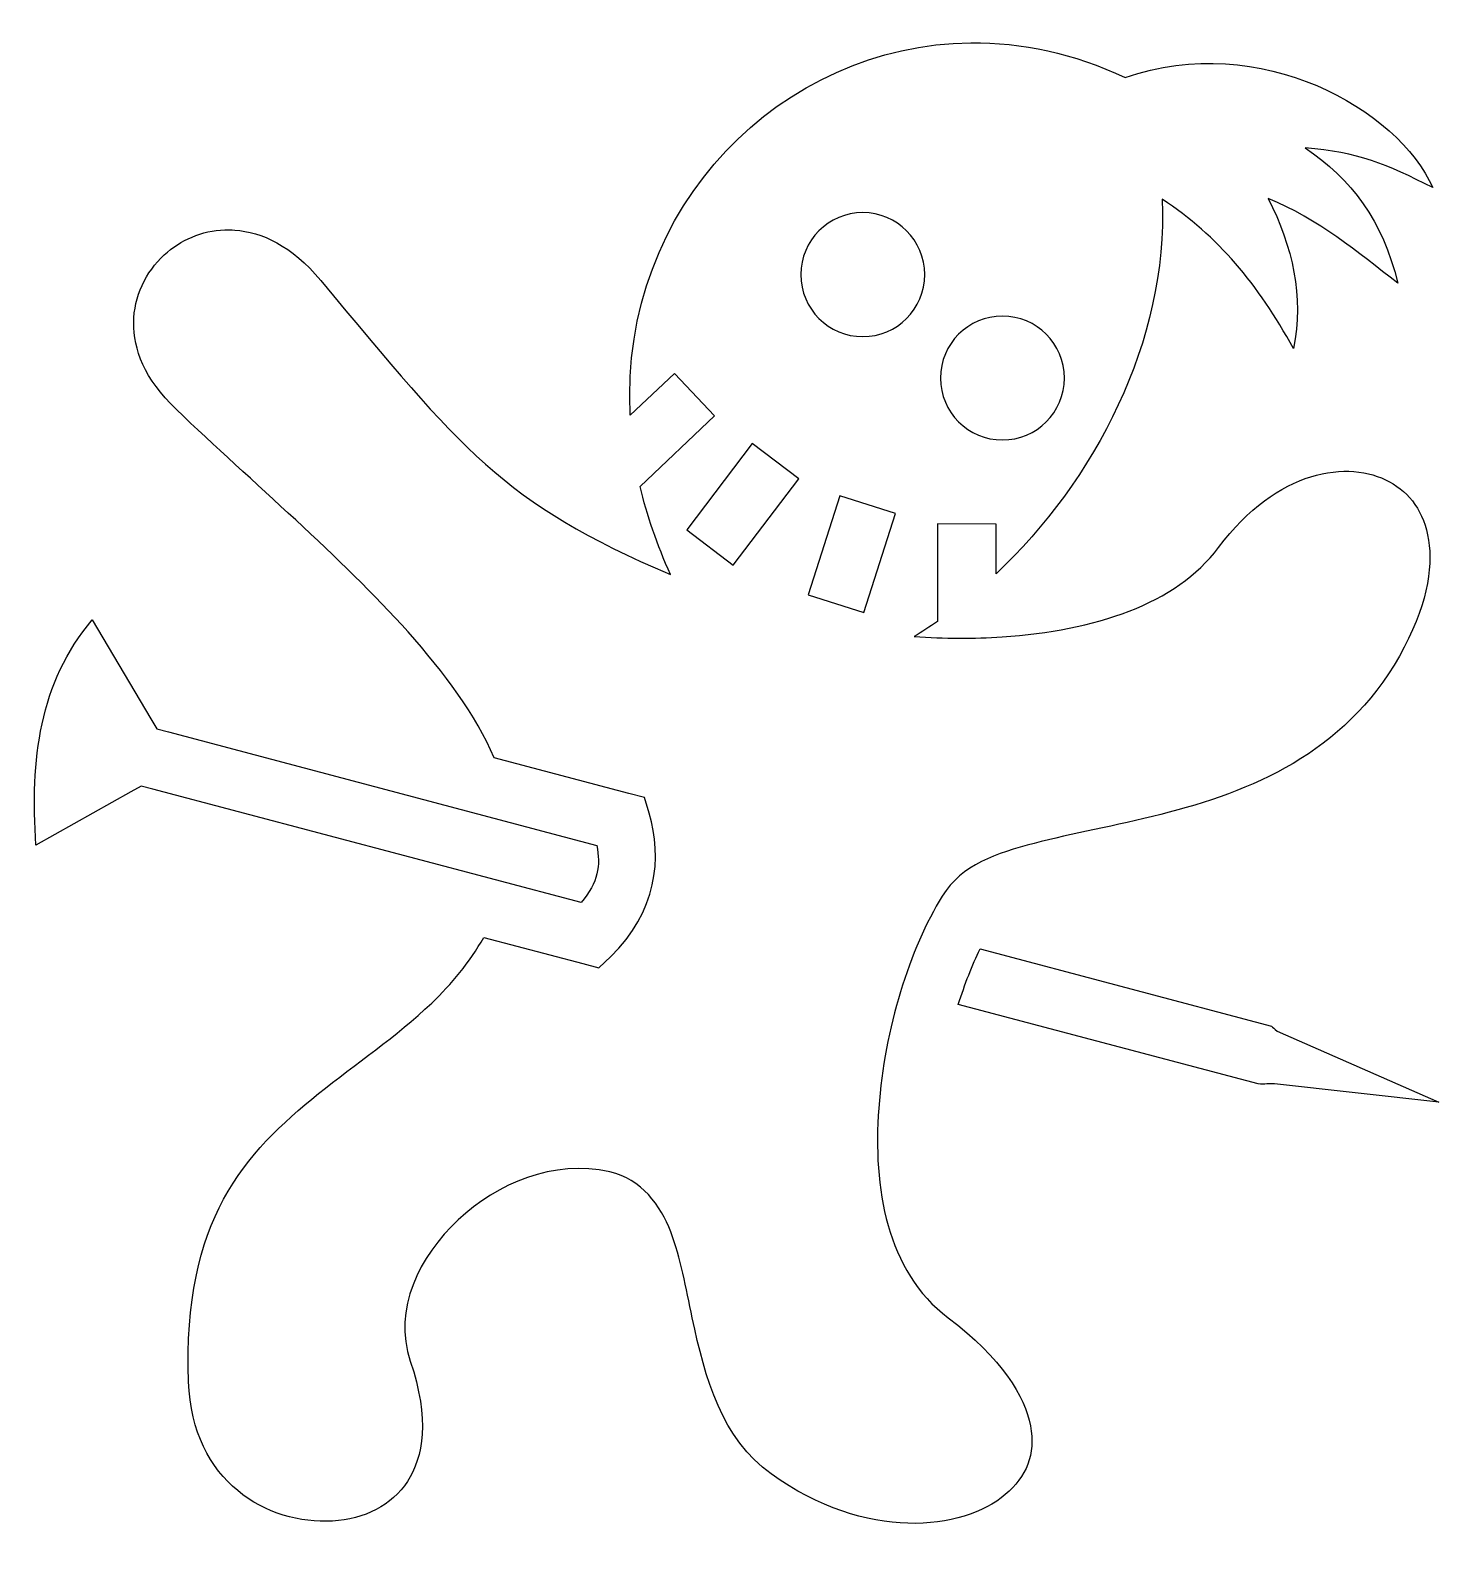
# Model space of a CAD drawing. Header units: centimetres. Extents: x -9.8 to 9.1, y -10.3 to 10.1.
import ezdxf

# ---------------------------------------------------------------- set-up
doc = ezdxf.new("R2010")
doc.units = ezdxf.units.CM
doc.header["$MEASUREMENT"] = 0
doc.layers.add('Layer 1', color=7, linetype='Continuous')

msp = doc.modelspace()

# ---------------------------------------------------------------- linework, layer by layer
at = {"layer": 'Layer 1'}
for points, knots in [([(2.83706, 9.95291), (0.29096, 9.92613), (-1.90009, 7.75246), (-1.75655, 4.92839), (-1.75655, 4.92839), (-1.75655, 4.92839), (-1.15962, 5.49238), (-1.15962, 5.49238), (-1.15962, 5.49238), (-1.15962, 5.49238), (-0.61801, 4.91915), (-0.61801, 4.91915), (-0.61801, 4.91915), (-0.61801, 4.91915), (-1.62216, 3.96911), (-1.62216, 3.96911), (-1.62216, 3.96911), (-1.53175, 3.5796), (-1.39631, 3.18204), (-1.21229, 2.77913), (-1.21229, 2.77913), (-3.47055, 3.74039), (-4.03636, 4.47163), (-5.92983, 6.74688), (-5.92983, 6.74688), (-6.32397, 7.22051), (-6.7268, 7.39964), (-7.08818, 7.42684), (-7.08818, 7.42684), (-7.1333, 7.43021), (-7.17825, 7.43093), (-7.22253, 7.4295), (-7.22253, 7.4295), (-7.53268, 7.41938), (-7.81824, 7.29372), (-8.03827, 7.09081), (-8.03827, 7.09081), (-8.28976, 6.85889), (-8.44814, 6.53348), (-8.45067, 6.17762), (-8.45067, 6.17762), (-8.45337, 5.82172), (-8.30873, 5.41969), (-7.87887, 5.00872), (-7.87887, 5.00872), (-6.84419, 4.01988), (-5.65662, 3.01839), (-4.75182, 2.0056), (-4.75182, 2.0056), (-4.26039, 1.45552), (-3.83791, 0.88967), (-3.58954, 0.30707), (-3.58954, 0.30707), (-3.58954, 0.30707), (-1.77505, -0.17394), (-1.77505, -0.17394), (-1.77505, -0.17394), (-1.77505, -0.17394), (-1.56286, -0.22931), (-1.56286, -0.22931), (-1.56286, -0.22931), (-1.56286, -0.22931), (-1.49961, -0.44015), (-1.49961, -0.44015), (-1.49961, -0.44015), (-1.31879, -1.03902), (-1.40203, -1.77561), (-2.01743, -2.3706), (-2.01743, -2.3706), (-2.01743, -2.3706), (-2.17822, -2.52481), (-2.17822, -2.52481), (-2.17822, -2.52481), (-2.17822, -2.52481), (-2.39302, -2.46814), (-2.39302, -2.46814), (-2.39302, -2.46814), (-2.39302, -2.46814), (-3.73059, -2.11372), (-3.73059, -2.11372), (-3.73059, -2.11372), (-3.9211, -2.45423), (-4.1664, -2.74438), (-4.4329, -2.99925), (-4.4329, -2.99925), (-4.91108, -3.45652), (-5.45843, -3.81773), (-5.95753, -4.22086), (-5.95753, -4.22086), (-6.9559, -5.02694), (-7.78948, -5.91981), (-7.71151, -8.10685), (-7.71151, -8.10685), (-7.66302, -9.46685), (-6.6396, -10.03823), (-5.77178, -9.98729), (-5.77178, -9.98729), (-5.33787, -9.96182), (-4.9716, -9.77869), (-4.75975, -9.45226), (-4.75975, -9.45226), (-4.5479, -9.12588), (-4.45707, -8.61501), (-4.72155, -7.82879), (-4.72155, -7.82879), (-4.95621, -7.13112), (-4.60167, -6.41701), (-4.07579, -5.92465), (-4.07579, -5.92465), (-3.54996, -5.43234), (-2.79641, -5.10617), (-2.02938, -5.27762), (-2.02938, -5.27762), (-1.60547, -5.37241), (-1.34601, -5.73177), (-1.20963, -6.08539), (-1.20963, -6.08539), (-1.07343, -6.43905), (-1.00625, -6.83665), (-0.91977, -7.24501), (-0.91977, -7.24501), (-0.74688, -8.0618), (-0.52019, -8.87649), (0.14497, -9.35214), (0.14497, -9.35214), (1.4235, -10.26634), (2.72873, -10.11825), (3.30095, -9.63015), (3.30095, -9.63015), (3.58714, -9.38612), (3.71221, -9.09251), (3.63969, -8.70119), (3.63969, -8.70119), (3.56716, -8.30987), (3.25596, -7.79188), (2.52882, -7.2437), (2.52882, -7.2437), (1.69744, -6.617), (1.51595, -5.49213), (1.59446, -4.41592), (1.59446, -4.41592), (1.67306, -3.33958), (2.01331, -2.26535), (2.45102, -1.55765), (2.45102, -1.55765), (2.71508, -1.1307), (3.18095, -0.98024), (3.6884, -0.84607), (3.6884, -0.84607), (4.19581, -0.71198), (4.78814, -0.61162), (5.39747, -0.45602), (5.39747, -0.45602), (6.61612, -0.1449), (7.86404, 0.35875), (8.61404, 1.68004), (8.61404, 1.68004), (8.98288, 2.32968), (9.06827, 2.8599), (9.0081, 3.24422), (9.0081, 3.24422), (8.94793, 3.6285), (8.75518, 3.8802), (8.481, 4.03091), (8.481, 4.03091), (7.93269, 4.33233), (6.97084, 4.20705), (6.17627, 3.14538), (6.17627, 3.14538), (5.60186, 2.37792), (4.51064, 2.02498), (3.26002, 1.93963), (3.26002, 1.93963), (2.87874, 1.91361), (2.48, 1.91602), (2.07274, 1.9449), (2.07274, 1.9449), (2.17774, 2.00836), (2.28189, 2.07638), (2.38504, 2.14785), (2.38504, 2.14785), (2.38504, 2.14785), (2.389, 3.46294), (2.389, 3.46294), (2.389, 3.46294), (2.389, 3.46294), (3.17704, 3.46167), (3.17704, 3.46167), (3.17704, 3.46167), (3.17704, 3.46167), (3.17577, 2.7909), (3.17577, 2.7909), (3.17577, 2.7909), (4.50431, 4.04329), (5.49754, 5.92693), (5.41586, 7.84313), (5.41586, 7.84313), (6.17741, 7.34217), (6.70346, 6.69924), (7.18565, 5.83087), (7.18565, 5.83087), (7.32708, 6.52774), (7.17587, 7.20361), (6.84434, 7.85367), (6.84434, 7.85367), (7.52514, 7.57123), (8.04963, 7.1323), (8.59165, 6.71117), (8.59165, 6.71117), (8.38874, 7.55904), (7.9679, 8.10963), (7.34373, 8.5362), (7.34373, 8.5362), (8.04865, 8.47944), (8.44634, 8.31503), (9.06473, 7.99864), (9.06473, 7.99864), (8.60101, 9.05014), (6.73643, 10.12201), (4.91903, 9.48371), (4.91903, 9.48371), (4.22482, 9.81279), (3.51842, 9.96004), (2.83699, 9.95283), (2.83699, 9.95283), (2.83699, 9.95283), (2.83706, 9.95291), (2.83706, 9.95291)], [0, 0, 0, 0, 0.01724138, 0.01724138, 0.01724138, 0.01724138, 0.03448276, 0.03448276, 0.03448276, 0.03448276, 0.05172414, 0.05172414, 0.05172414, 0.05172414, 0.06896552, 0.06896552, 0.06896552, 0.06896552, 0.0862069, 0.0862069, 0.0862069, 0.0862069, 0.10344828, 0.10344828, 0.10344828, 0.10344828, 0.12068966, 0.12068966, 0.12068966, 0.12068966, 0.13793103, 0.13793103, 0.13793103, 0.13793103, 0.15517241, 0.15517241, 0.15517241, 0.15517241, 0.17241379, 0.17241379, 0.17241379, 0.17241379, 0.18965517, 0.18965517, 0.18965517, 0.18965517, 0.20689655, 0.20689655, 0.20689655, 0.20689655, 0.22413793, 0.22413793, 0.22413793, 0.22413793, 0.24137931, 0.24137931, 0.24137931, 0.24137931, 0.25862069, 0.25862069, 0.25862069, 0.25862069, 0.27586207, 0.27586207, 0.27586207, 0.27586207, 0.29310345, 0.29310345, 0.29310345, 0.29310345, 0.31034483, 0.31034483, 0.31034483, 0.31034483, 0.32758621, 0.32758621, 0.32758621, 0.32758621, 0.34482759, 0.34482759, 0.34482759, 0.34482759, 0.36206897, 0.36206897, 0.36206897, 0.36206897, 0.37931034, 0.37931034, 0.37931034, 0.37931034, 0.39655172, 0.39655172, 0.39655172, 0.39655172, 0.4137931, 0.4137931, 0.4137931, 0.4137931, 0.43103448, 0.43103448, 0.43103448, 0.43103448, 0.44827586, 0.44827586, 0.44827586, 0.44827586, 0.46551724, 0.46551724, 0.46551724, 0.46551724, 0.48275862, 0.48275862, 0.48275862, 0.48275862, 0.5, 0.5, 0.5, 0.5, 0.51724138, 0.51724138, 0.51724138, 0.51724138, 0.53448276, 0.53448276, 0.53448276, 0.53448276, 0.55172414, 0.55172414, 0.55172414, 0.55172414, 0.56896552, 0.56896552, 0.56896552, 0.56896552, 0.5862069, 0.5862069, 0.5862069, 0.5862069, 0.60344828, 0.60344828, 0.60344828, 0.60344828, 0.62068966, 0.62068966, 0.62068966, 0.62068966, 0.63793103, 0.63793103, 0.63793103, 0.63793103, 0.65517241, 0.65517241, 0.65517241, 0.65517241, 0.67241379, 0.67241379, 0.67241379, 0.67241379, 0.68965517, 0.68965517, 0.68965517, 0.68965517, 0.70689655, 0.70689655, 0.70689655, 0.70689655, 0.72413793, 0.72413793, 0.72413793, 0.72413793, 0.74137931, 0.74137931, 0.74137931, 0.74137931, 0.75862069, 0.75862069, 0.75862069, 0.75862069, 0.77586207, 0.77586207, 0.77586207, 0.77586207, 0.79310345, 0.79310345, 0.79310345, 0.79310345, 0.81034483, 0.81034483, 0.81034483, 0.81034483, 0.82758621, 0.82758621, 0.82758621, 0.82758621, 0.84482759, 0.84482759, 0.84482759, 0.84482759, 0.86206897, 0.86206897, 0.86206897, 0.86206897, 0.87931034, 0.87931034, 0.87931034, 0.87931034, 0.89655172, 0.89655172, 0.89655172, 0.89655172, 0.9137931, 0.9137931, 0.9137931, 0.9137931, 0.93103448, 0.93103448, 0.93103448, 0.93103448, 0.94827586, 0.94827586, 0.94827586, 0.94827586, 0.96551724, 0.96551724, 0.96551724, 0.96551724, 1, 1, 1, 1]), ([(1.37974, 7.66137), (1.84114, 7.66137), (2.21509, 7.28747), (2.21509, 6.82594), (2.21509, 6.82594), (2.21509, 6.36441), (1.84114, 5.98916), (1.37974, 5.98916), (1.37974, 5.98916), (0.91821, 5.98916), (0.54422, 6.36454), (0.54422, 6.82598), (0.54422, 6.82598), (0.54422, 7.28742), (0.91825, 7.66145), (1.37969, 7.66145), (1.37969, 7.66145), (1.37969, 7.66145), (1.37974, 7.66137), (1.37974, 7.66137)], [0, 0, 0, 0, 0.16666667, 0.16666667, 0.16666667, 0.16666667, 0.33333333, 0.33333333, 0.33333333, 0.33333333, 0.5, 0.5, 0.5, 0.5, 0.66666667, 0.66666667, 0.66666667, 0.66666667, 1, 1, 1, 1]), ([(3.26275, 6.26591), (3.72419, 6.26591), (4.09822, 5.89196), (4.09822, 5.43044), (4.09822, 5.43044), (4.09822, 4.969), (3.72419, 4.59509), (3.26275, 4.59509), (3.26275, 4.59509), (2.80131, 4.59509), (2.42728, 4.96904), (2.42728, 5.43044), (2.42728, 5.43044), (2.42728, 5.89197), (2.80131, 6.26596), (3.26275, 6.26596), (3.26275, 6.26596), (3.26275, 6.26596), (3.26275, 6.26591), (3.26275, 6.26591)], [0, 0, 0, 0, 0.16666667, 0.16666667, 0.16666667, 0.16666667, 0.33333333, 0.33333333, 0.33333333, 0.33333333, 0.5, 0.5, 0.5, 0.5, 0.66666667, 0.66666667, 0.66666667, 0.66666667, 1, 1, 1, 1]), ([(-0.11196, 4.54883), (-0.11196, 4.54883), (0.51655, 4.07318), (0.51655, 4.07318), (0.51655, 4.07318), (0.51655, 4.07318), (-0.36636, 2.90698), (-0.36636, 2.90698), (-0.36636, 2.90698), (-0.36636, 2.90698), (-0.99492, 3.38263), (-0.99492, 3.38263), (-0.99492, 3.38263), (-0.99492, 3.38263), (-0.11201, 4.54887), (-0.11201, 4.54887), (-0.11201, 4.54887), (-0.11201, 4.54887), (-0.11196, 4.54883), (-0.11196, 4.54883)], [0, 0, 0, 0, 0.16666667, 0.16666667, 0.16666667, 0.16666667, 0.33333333, 0.33333333, 0.33333333, 0.33333333, 0.5, 0.5, 0.5, 0.5, 0.66666667, 0.66666667, 0.66666667, 0.66666667, 1, 1, 1, 1]), ([(1.07128, 3.84125), (1.07128, 3.84125), (1.82115, 3.6014), (1.82115, 3.6014), (1.82115, 3.6014), (1.82115, 3.6014), (1.39551, 2.26784), (1.39551, 2.26784), (1.39551, 2.26784), (1.39551, 2.26784), (0.64437, 2.50778), (0.64437, 2.50778), (0.64437, 2.50778), (0.64437, 2.50778), (1.07136, 3.8413), (1.07136, 3.8413), (1.07136, 3.8413), (1.07136, 3.8413), (1.07128, 3.84125), (1.07128, 3.84125)], [0, 0, 0, 0, 0.16666667, 0.16666667, 0.16666667, 0.16666667, 0.33333333, 0.33333333, 0.33333333, 0.33333333, 0.5, 0.5, 0.5, 0.5, 0.66666667, 0.66666667, 0.66666667, 0.66666667, 1, 1, 1, 1]), ([(-9.0107, 2.16904), (-9.72452, 1.31632), (-9.84579, 0.29012), (-9.76972, -0.87102), (-9.76972, -0.87102), (-9.76972, -0.87102), (-8.48887, -0.15155), (-8.48887, -0.15155), (-8.48887, -0.15155), (-8.48887, -0.15155), (-8.34926, -0.07379), (-8.34926, -0.07379), (-8.34926, -0.07379), (-8.34926, -0.07379), (-8.19509, -0.11469), (-8.19509, -0.11469), (-8.19509, -0.11469), (-8.19509, -0.11469), (-2.41808, -1.64581), (-2.41808, -1.64581), (-2.41808, -1.64581), (-2.18628, -1.37071), (-2.15453, -1.1419), (-2.20598, -0.87498), (-2.20598, -0.87498), (-2.20598, -0.87498), (-7.98155, 0.65626), (-7.98155, 0.65626), (-7.98155, 0.65626), (-7.98155, 0.65626), (-8.13715, 0.69708), (-8.13715, 0.69708), (-8.13715, 0.69708), (-8.13715, 0.69708), (-8.21879, 0.83548), (-8.21879, 0.83548), (-8.21879, 0.83548), (-8.21879, 0.83548), (-9.01079, 2.16904), (-9.01079, 2.16904), (-9.01079, 2.16904), (-9.01079, 2.16904), (-9.0107, 2.16904), (-9.0107, 2.16904)], [0, 0, 0, 0, 0.08333333, 0.08333333, 0.08333333, 0.08333333, 0.16666667, 0.16666667, 0.16666667, 0.16666667, 0.25, 0.25, 0.25, 0.25, 0.33333333, 0.33333333, 0.33333333, 0.33333333, 0.41666667, 0.41666667, 0.41666667, 0.41666667, 0.5, 0.5, 0.5, 0.5, 0.58333333, 0.58333333, 0.58333333, 0.58333333, 0.66666667, 0.66666667, 0.66666667, 0.66666667, 0.75, 0.75, 0.75, 0.75, 0.83333333, 0.83333333, 0.83333333, 0.83333333, 1, 1, 1, 1]), ([(2.96103, -2.27049), (2.85553, -2.48791), (2.75453, -2.74252), (2.66712, -3.01897), (2.66712, -3.01897), (2.66712, -3.01897), (6.71128, -4.0916), (6.71128, -4.0916), (6.71128, -4.0916), (6.79279, -4.09287), (6.86405, -4.09076), (6.9314, -4.08772), (6.9314, -4.08772), (6.9314, -4.08772), (9.14522, -4.33807), (9.14522, -4.33807), (9.14522, -4.33807), (9.14522, -4.33807), (6.96429, -3.37875), (6.96429, -3.37875), (6.96429, -3.37875), (6.93372, -3.35147), (6.90188, -3.32351), (6.88788, -3.31153), (6.88788, -3.31153), (6.88788, -3.31153), (2.96099, -2.27057), (2.96099, -2.27057), (2.96099, -2.27057), (2.96099, -2.27057), (2.96103, -2.27049), (2.96103, -2.27049)], [0, 0, 0, 0, 0.11111111, 0.11111111, 0.11111111, 0.11111111, 0.22222222, 0.22222222, 0.22222222, 0.22222222, 0.33333333, 0.33333333, 0.33333333, 0.33333333, 0.44444444, 0.44444444, 0.44444444, 0.44444444, 0.55555556, 0.55555556, 0.55555556, 0.55555556, 0.66666667, 0.66666667, 0.66666667, 0.66666667, 0.77777778, 0.77777778, 0.77777778, 0.77777778, 1, 1, 1, 1])]:
    msp.add_open_spline(points, degree=3, knots=knots, dxfattribs=at)

doc.saveas('drawing.dxf')
